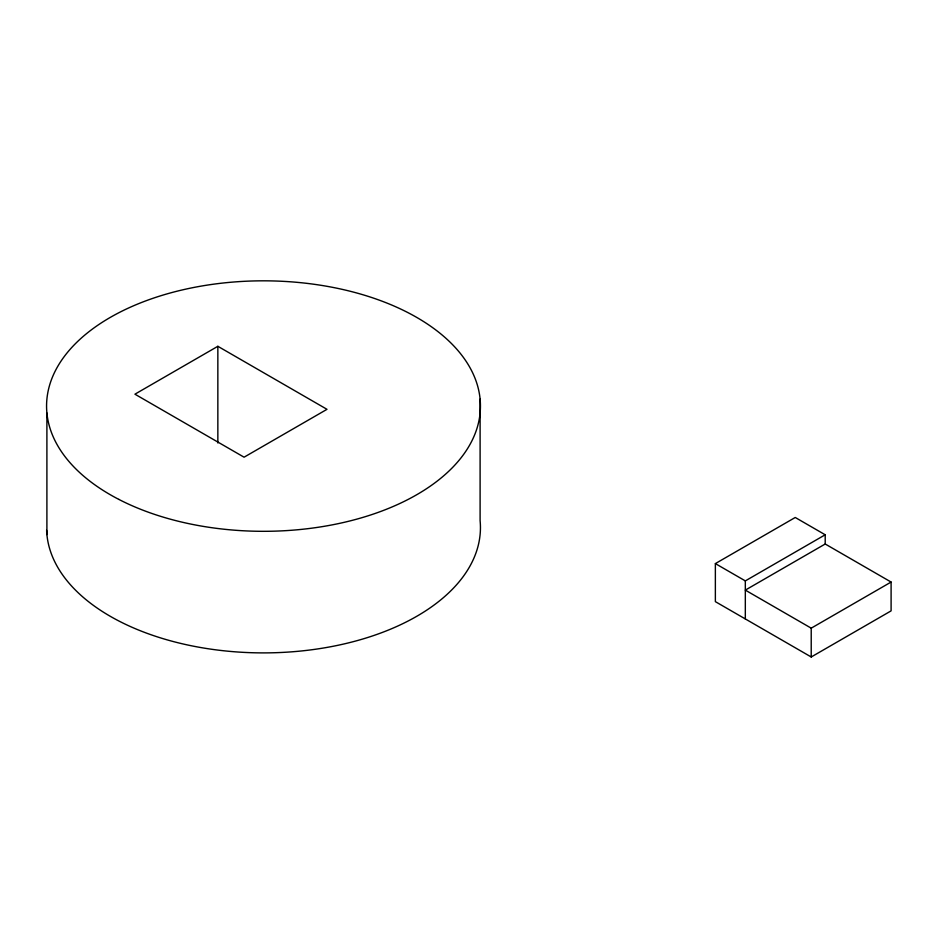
<?xml version="1.0" encoding="UTF-8"?>
<svg xmlns="http://www.w3.org/2000/svg" width="938" height="938" viewBox="0 0 938 938"><rect width="100%" height="100%" fill="white"/><g stroke="black" fill="none" stroke-linecap="round" stroke-linejoin="round"><path stroke-width="1.41" d="M217.851 346.298L134.931 394.183L244.079 457.193L326.999 409.32L217.851 346.298L217.851 442.982M715.366 563.597L795.248 517.483L825.206 534.777L825.206 544.005L745.323 590.119L811.218 628.167L891.1 582.052L891.1 610.873L811.218 656.987L715.366 601.645L715.366 563.597L745.323 580.892L825.206 534.777M825.206 544.005L891.1 582.052M811.218 628.167L811.218 656.987M745.323 580.892L745.323 618.939M480.104 399.119L480.104 520.696A216.936 125.246 0 0 1 271.856 652.801A216.936 125.246 0 0 1 46.619 530.345M46.9 413.013L46.9 534.59M118.845 499.403A216.936 125.246 0 0 0 475.836 431.726A216.936 125.246 0 0 0 195.819 287.075A216.936 125.246 0 0 0 118.845 499.403"/></g></svg>
